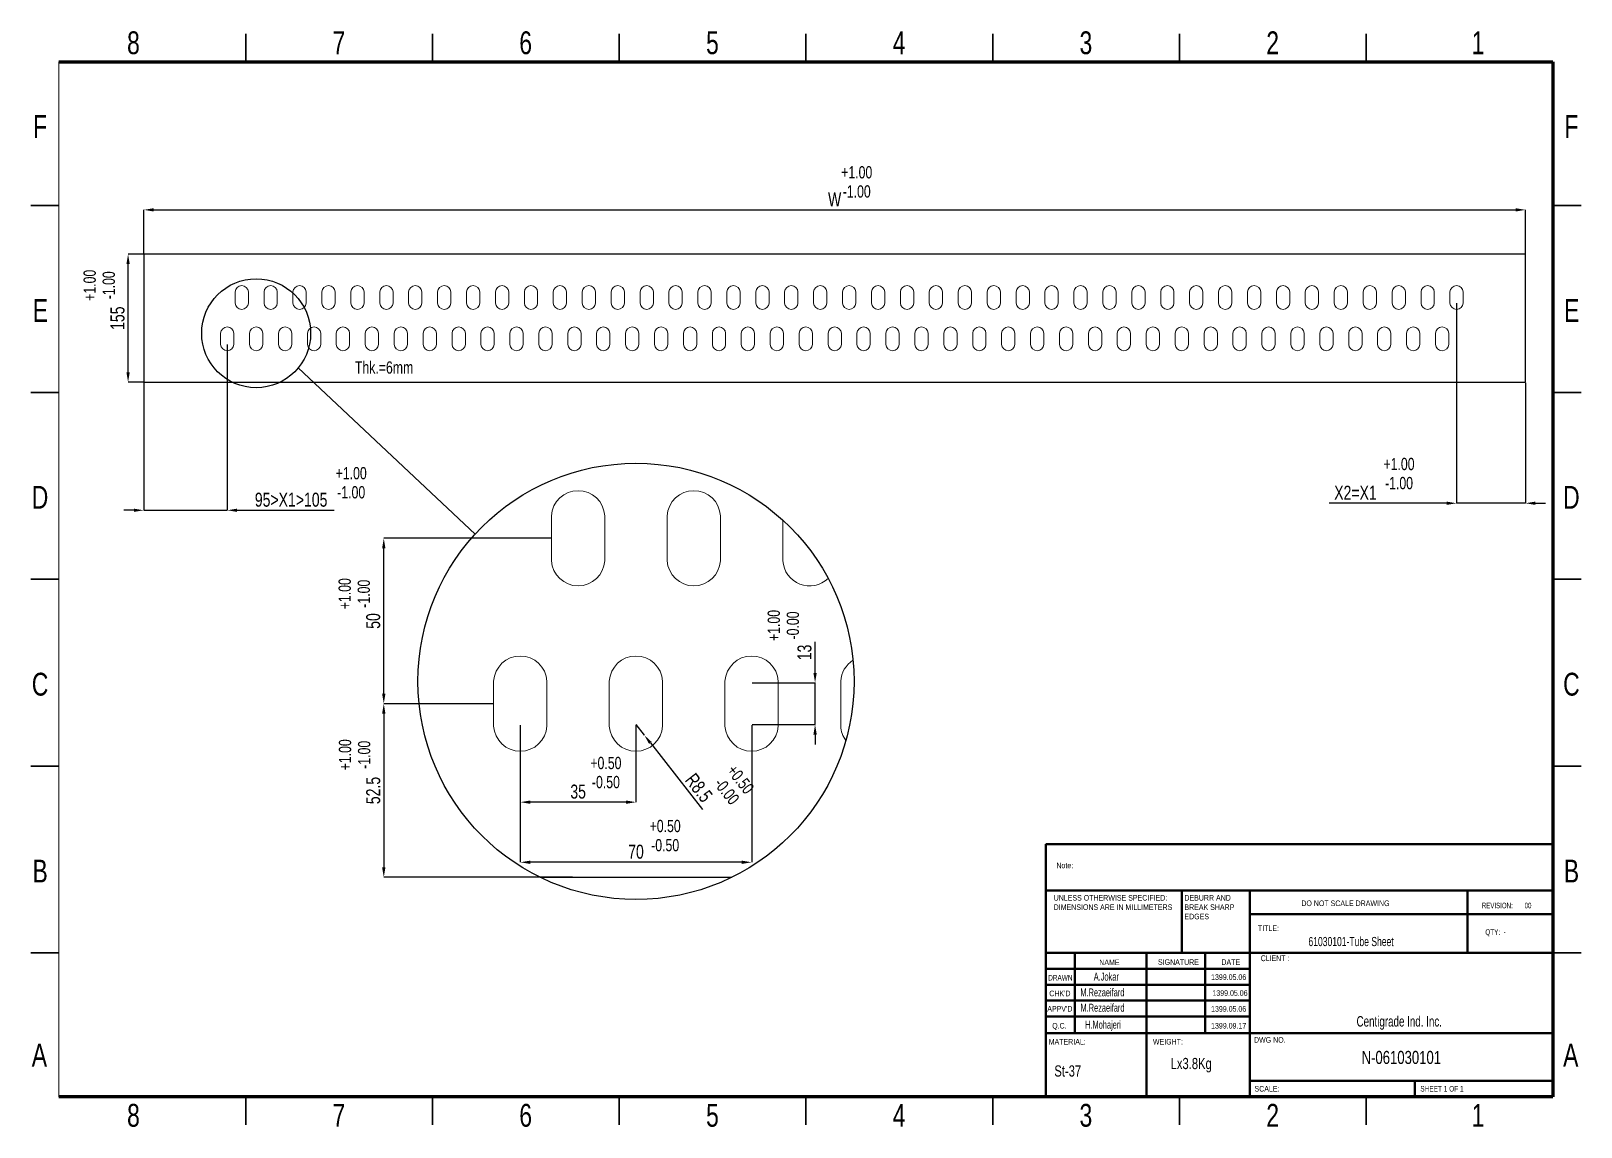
# Model space of a CAD drawing. Header units: millimetres. Extents: x 1857 to 3732, y -1005 to 320.
import ezdxf

# ---------------------------------------------------------------- set-up
doc = ezdxf.new("R2010")
doc.units = ezdxf.units.MM
doc.styles.add('SLDTEXTSTYLE0', font='TXT', dxfattribs={"width": 0.75})
doc.styles.add('SLDTEXTSTYLE1', font='TXT', dxfattribs={"width": 0.686449})
doc.styles.add('SLDTEXTSTYLE2', font='TXT', dxfattribs={"width": 0.652778})
doc.styles.add('SLDTEXTSTYLE3', font='TXT', dxfattribs={"width": 0.692308})
doc.styles.add('SLDTEXTSTYLE4', font='TXT', dxfattribs={"width": 0.7})
doc.styles.add('SLDTEXTSTYLE5', font='TXT', dxfattribs={"width": 0.678571})
doc.dimstyles.new('Scale 2 B 1', dxfattribs={"dimscale": 8, "dimtxt": 2.116667, "dimasz": 1.5, "dimexe": 0, "dimexo": 0.0625, "dimgap": 0.529167, "dimtad": 1, "dimdec": 0, "dimlfac": 0.5, "dimrnd": 1e-09, "dimzin": 12, "dimdsep": 46, "dimtxsty": 'SLDTEXTSTYLE0', "dimcen": 0.09, "dimadec": 0, "dimazin": 3, "dimtfac": 1, "dimtdec": 0, "dimtmove": 0, "dimatfit": 0, "dimfxl": 1, "dimfrac": 2, "dimtolj": 1, "dimtzin": 12, "dimarcsym": 0})
doc.dimstyles.new('Scale 4B 1', dxfattribs={"dimscale": 8, "dimtxt": 2.116667, "dimasz": 1.5, "dimexe": 0, "dimexo": 0.0625, "dimgap": 0.529167, "dimtad": 1, "dimdec": 0, "dimlfac": 0.25, "dimrnd": 1e-09, "dimzin": 12, "dimdsep": 46, "dimtxsty": 'SLDTEXTSTYLE0', "dimcen": 0.09, "dimadec": 0, "dimazin": 3, "dimtfac": 1, "dimtdec": 0, "dimtmove": 0, "dimatfit": 0, "dimfxl": 1, "dimfrac": 2, "dimtolj": 1, "dimtzin": 12, "dimarcsym": 0})
doc.dimstyles.new('SLDDIMSTYLE9', dxfattribs={"dimscale": 8, "dimtxt": 2.116667, "dimasz": 1.5, "dimexe": 0, "dimexo": 0.0625, "dimgap": 0.529167, "dimtad": 1, "dimdec": 0, "dimrnd": 1e-09, "dimzin": 12, "dimdsep": 46, "dimtxsty": 'SLDTEXTSTYLE0', "dimcen": 0.09, "dimadec": 0, "dimazin": 3, "dimtfac": 1, "dimtdec": 0, "dimtmove": 0, "dimatfit": 0, "dimfxl": 1, "dimfrac": 2, "dimtolj": 1, "dimtzin": 12, "dimarcsym": 0})

# ---------------------------------------------------------------- blocks, each defined once
blk = doc.blocks.new('*D4')
at = {"color": 0, "lineweight": -2, "transparency": 16777216}
for p, q in [((1993.1, 50.9), (1993.1, 103.9)), ((2005.1, 103.9), (3653.1, 103.9)), ((3665.1, 50.9), (3665.1, 103.9))]:
    blk.add_line(p, q, dxfattribs=at)
at = {"color": 0, "transparency": 16777216}
for points in [[(2005.1, 105.9), (2005.1, 101.9), (1993.1, 103.9)], [(3653.1, 105.9), (3653.1, 101.9), (3665.1, 103.9)]]:
    blk.add_solid(points, dxfattribs=at)
at = {"layer": 'Defpoints', "color": 0, "transparency": 16777216}
for p in [(3665.1, 103.9), (1993.1, 50.4), (3665.1, 50.4)]:
    blk.add_point(p, dxfattribs=at)
at = {"color": 0, "transparency": 16777216, "insert": (2829.1, 116.6), "char_height": 16.93, "attachment_point": 5, "style": 'SLDTEXTSTYLE0'}
blk.add_mtext('\\A1;W', dxfattribs=at)
blk = doc.blocks.new('*D5')
at = {"color": 0, "lineweight": -2, "transparency": 16777216}
for p, q in [((1992.6, 50.4), (1974.1, 50.4)), ((1974.1, -92.6), (1974.1, 38.4)), ((1992.6, -104.6), (1974.1, -104.6))]:
    blk.add_line(p, q, dxfattribs=at)
at = {"color": 0, "transparency": 16777216}
for points in [[(1972.1, 38.4), (1976.1, 38.4), (1974.1, 50.4)], [(1972.1, -92.6), (1976.1, -92.6), (1974.1, -104.6)]]:
    blk.add_solid(points, dxfattribs=at)
at = {"layer": 'Defpoints', "color": 0, "transparency": 16777216}
for p in [(1974.1, 50.4), (1993.1, 50.4), (1993.1, -104.6)]:
    blk.add_point(p, dxfattribs=at)
at = {"color": 0, "transparency": 16777216, "insert": (1961.4, -27.1), "char_height": 16.93, "attachment_point": 5, "rotation": 90, "style": 'SLDTEXTSTYLE0'}
blk.add_mtext('\\A1;155', dxfattribs=at)
blk = doc.blocks.new('*D6')
at = {"color": 0, "lineweight": -2, "transparency": 16777216}
for p, q in [((2094.1, -58.9), (2094.1, -259.4)), ((1993.1, -105.1), (1993.1, -259.4)), ((1981.1, -259.4), (1969.1, -259.4)), ((1993.1, -259.4), (2094.1, -259.4)), ((2106.1, -259.4), (2223.3, -259.4))]:
    blk.add_line(p, q, dxfattribs=at)
at = {"color": 0, "transparency": 16777216}
for points in [[(1981.1, -257.4), (1981.1, -261.4), (1993.1, -259.4)], [(2106.1, -257.4), (2106.1, -261.4), (2094.1, -259.4)]]:
    blk.add_solid(points, dxfattribs=at)
at = {"layer": 'Defpoints', "color": 0, "transparency": 16777216}
for p in [(2094.1, -58.4), (1993.1, -104.6), (1993.1, -259.4)]:
    blk.add_point(p, dxfattribs=at)
at = {"color": 0, "transparency": 16777216, "insert": (2171.4, -246.7), "char_height": 16.933, "attachment_point": 5, "style": 'SLDTEXTSTYLE0'}
blk.add_mtext('\\A1;95>X1>105', dxfattribs=at)
blk = doc.blocks.new('*D7')
at = {"color": 0, "lineweight": -2, "transparency": 16777216}
for p, q in [((3581.6, -8.9), (3581.6, -250.9)), ((3665.1, -105.1), (3665.1, -250.9)), ((3569.6, -250.9), (3427.5, -250.9)), ((3665.1, -250.9), (3581.6, -250.9)), ((3677.1, -250.9), (3689.1, -250.9))]:
    blk.add_line(p, q, dxfattribs=at)
at = {"color": 0, "transparency": 16777216}
for points in [[(3569.6, -248.9), (3569.6, -252.9), (3581.6, -250.9)], [(3677.1, -248.9), (3677.1, -252.9), (3665.1, -250.9)]]:
    blk.add_solid(points, dxfattribs=at)
at = {"layer": 'Defpoints', "color": 0, "transparency": 16777216}
for p in [(3581.6, -8.4), (3665.1, -104.6), (3665.1, -250.9)]:
    blk.add_point(p, dxfattribs=at)
at = {"color": 0, "transparency": 16777216, "insert": (3459.3, -238.2), "char_height": 16.93, "attachment_point": 5, "style": 'SLDTEXTSTYLE0'}
blk.add_mtext('\\A1;X2=X1', dxfattribs=at)
blk = doc.blocks.new('SW_NOTE_62')
at = {"color": 0, "linetype": 'Continuous', "lineweight": 0, "char_height": 1.5, "attachment_point": 1, "style": 'SLDTEXTSTYLE0'}
for s, insert in [('UNLESS OTHERWISE SPECIFIED:', (0, 1.93)), ('DIMENSIONS ARE IN MILLIMETERS', (0, -0.57))]:
    blk.add_mtext(s, dxfattribs=dict(at, insert=insert))
blk = doc.blocks.new('SW_NOTE_63')
at = {"color": 0, "linetype": 'Continuous', "lineweight": 0, "char_height": 1.5, "attachment_point": 1, "style": 'SLDTEXTSTYLE0'}
for s, insert in [('DEBURR AND', (0, 1.93)), ('BREAK SHARP', (0, -0.57)), ('EDGES', (0, -3.07))]:
    blk.add_mtext(s, dxfattribs=dict(at, insert=insert))
blk = doc.blocks.new('*D8')
at = {"color": 0, "lineweight": -2, "transparency": 16777216}
for p, q in [((2485.9, -293.3), (2283.5, -293.3)), ((2283.5, -481.3), (2283.5, -305.3)), ((2415.9, -493.3), (2283.5, -493.3))]:
    blk.add_line(p, q, dxfattribs=at)
at = {"color": 0, "transparency": 16777216}
for points in [[(2281.5, -305.3), (2285.5, -305.3), (2283.5, -293.3)], [(2281.5, -481.3), (2285.5, -481.3), (2283.5, -493.3)]]:
    blk.add_solid(points, dxfattribs=at)
at = {"layer": 'Defpoints', "color": 0, "transparency": 16777216}
for p in [(2283.5, -293.3), (2486.4, -293.3), (2416.4, -493.3)]:
    blk.add_point(p, dxfattribs=at)
at = {"color": 0, "transparency": 16777216, "insert": (2270.8, -393.3), "char_height": 16.93, "attachment_point": 5, "rotation": 90, "style": 'SLDTEXTSTYLE0'}
blk.add_mtext('\\A1;50', dxfattribs=at)
blk = doc.blocks.new('*D9')
at = {"color": 0, "lineweight": -2, "transparency": 16777216}
for p, q in [((2415.9, -493.3), (2283.5, -493.3)), ((2283.5, -505.3), (2283.5, -691.3)), ((2511.8, -703.3), (2283.5, -703.3))]:
    blk.add_line(p, q, dxfattribs=at)
at = {"color": 0, "transparency": 16777216}
for points in [[(2281.5, -505.3), (2285.5, -505.3), (2283.5, -493.3)], [(2281.5, -691.3), (2285.5, -691.3), (2283.5, -703.3)]]:
    blk.add_solid(points, dxfattribs=at)
at = {"layer": 'Defpoints', "color": 0, "transparency": 16777216}
for p in [(2416.4, -493.3), (2283.5, -703.3), (2512.3, -703.3)]:
    blk.add_point(p, dxfattribs=at)
at = {"color": 0, "transparency": 16777216, "insert": (2270.8, -598.3), "char_height": 16.93, "attachment_point": 5, "rotation": 90, "style": 'SLDTEXTSTYLE0'}
blk.add_mtext('\\A1;52.5', dxfattribs=at)
blk = doc.blocks.new('*D10')
at = {"color": 0, "lineweight": -2, "transparency": 16777216}
for p, q in [((2448.7, -519.1), (2448.7, -612.4)), ((2588.7, -519.1), (2588.7, -612.4)), ((2576.7, -612.4), (2460.7, -612.4))]:
    blk.add_line(p, q, dxfattribs=at)
at = {"color": 0, "transparency": 16777216}
for points in [[(2460.7, -610.4), (2460.7, -614.4), (2448.7, -612.4)], [(2576.7, -610.4), (2576.7, -614.4), (2588.7, -612.4)]]:
    blk.add_solid(points, dxfattribs=at)
at = {"layer": 'Defpoints', "color": 0, "transparency": 16777216}
for p in [(2448.7, -518.6), (2588.7, -518.6), (2448.7, -612.4)]:
    blk.add_point(p, dxfattribs=at)
at = {"color": 0, "transparency": 16777216, "insert": (2518.7, -599.7), "char_height": 16.93, "attachment_point": 5, "style": 'SLDTEXTSTYLE0'}
blk.add_mtext('\\A1;35', dxfattribs=at)
blk = doc.blocks.new('*D11')
at = {"color": 0, "lineweight": -2, "transparency": 16777216}
for p, q in [((2448.7, -519.1), (2448.7, -685.1)), ((2728.7, -519.1), (2728.7, -685.1)), ((2716.7, -685.1), (2460.7, -685.1))]:
    blk.add_line(p, q, dxfattribs=at)
at = {"color": 0, "transparency": 16777216}
for points in [[(2460.7, -683.1), (2460.7, -687.1), (2448.7, -685.1)], [(2716.7, -683.1), (2716.7, -687.1), (2728.7, -685.1)]]:
    blk.add_solid(points, dxfattribs=at)
at = {"layer": 'Defpoints', "color": 0, "transparency": 16777216}
for p in [(2448.7, -518.6), (2728.7, -518.6), (2448.7, -685.1)]:
    blk.add_point(p, dxfattribs=at)
at = {"color": 0, "transparency": 16777216, "insert": (2588.7, -672.4), "char_height": 16.93, "attachment_point": 5, "style": 'SLDTEXTSTYLE0'}
blk.add_mtext('\\A1;70', dxfattribs=at)
blk = doc.blocks.new('*D12')
at = {"color": 0, "lineweight": -2, "transparency": 16777216}
for p, q in [((2805.4, -456), (2805.4, -418.6)), ((2729.2, -468), (2805.4, -468)), ((2805.4, -518.6), (2805.4, -468)), ((2729.2, -518.6), (2805.4, -518.6)), ((2805.4, -530.6), (2805.4, -542.6))]:
    blk.add_line(p, q, dxfattribs=at)
at = {"color": 0, "transparency": 16777216}
for points in [[(2803.4, -456), (2807.4, -456), (2805.4, -468)], [(2803.4, -530.6), (2807.4, -530.6), (2805.4, -518.6)]]:
    blk.add_solid(points, dxfattribs=at)
at = {"layer": 'Defpoints', "color": 0, "transparency": 16777216}
for p in [(2728.7, -468), (2728.7, -518.6), (2805.4, -518.6)]:
    blk.add_point(p, dxfattribs=at)
at = {"color": 0, "transparency": 16777216, "insert": (2792.7, -431.3), "char_height": 16.93, "attachment_point": 5, "rotation": 90, "style": 'SLDTEXTSTYLE0'}
blk.add_mtext('\\A1;13', dxfattribs=at)
blk = doc.blocks.new('*D13')
at = {"color": 0, "lineweight": -2, "transparency": 16777216}
for p, q in [((2588.7, -518.6), (2598.7, -531.3)), ((2606.1, -540.7), (2669.2, -621.2))]:
    blk.add_line(p, q, dxfattribs=at)
at = {"color": 0, "transparency": 16777216}
blk.add_solid([(2607.6, -539.5), (2604.5, -541.9), (2598.7, -531.3)], dxfattribs=at)
at = {"layer": 'Defpoints', "color": 0, "transparency": 16777216}
for p in [(2588.7, -518.6), (2598.7, -531.3)]:
    blk.add_point(p, dxfattribs=at)
at = {"color": 0, "transparency": 16777216, "insert": (2664.8, -595), "char_height": 16.93, "attachment_point": 5, "rotation": 308.1069, "style": 'SLDTEXTSTYLE0'}
blk.add_mtext('\\A1;R8.5', dxfattribs=at)

msp = doc.modelspace()

# ---------------------------------------------------------------- linework, layer by layer
at = {"color": 7, "linetype": 'Continuous', "lineweight": 35}
for p, q in [((2116.5, 283.1), (2116.5, 317)), ((2342.5, 283.1), (2342.5, 317)), ((2568.4, 283.1), (2568.4, 317)), ((2794.4, 317), (2794.4, 283.1)), ((2794.4, 283.1), (2794.4, 317)), ((3020.4, 283.1), (3020.4, 317)), ((3246.4, 283.1), (3246.4, 317)), ((3472.3, 283.1), (3472.3, 317)), ((1890.5, 109.1), (1856.6, 109.1)), ((3698.3, 109.1), (3732.2, 109.1)), ((1890.5, -116.8), (1856.6, -116.8)), ((3698.3, -116.8), (3732.2, -116.8)), ((1856.6, -342.8), (1890.5, -342.8)), ((1890.5, -342.8), (1856.6, -342.8)), ((3732.2, -342.8), (3698.3, -342.8)), ((3698.3, -342.8), (3732.2, -342.8)), ((1890.5, -568.8), (1856.6, -568.8)), ((3698.3, -568.8), (3732.2, -568.8)), ((1890.5, -794.8), (1856.6, -794.8)), ((3698.3, -794.8), (3732.2, -794.8)), ((2116.5, -968.8), (2116.5, -1002.6)), ((2342.5, -968.8), (2342.5, -1002.6)), ((2568.4, -968.8), (2568.4, -1002.6)), ((2794.4, -1002.6), (2794.4, -968.8)), ((2794.4, -968.8), (2794.4, -1002.6)), ((3020.4, -968.8), (3020.4, -1002.6)), ((3246.4, -968.8), (3246.4, -1002.6)), ((3472.3, -968.8), (3472.3, -1002.6))]:
    msp.add_line(p, q, dxfattribs=at)
at = {"color": 7, "linetype": 'Continuous', "lineweight": 18}
msp.add_line((1890.5, -968.8), (1890.5, 283.1), dxfattribs=at)
at = {"color": 7, "linetype": 'Continuous', "lineweight": 70}
for p, q in [((1890.5, 283.1), (3698.3, 283.1)), ((3698.3, 283.1), (3698.3, -968.8)), ((3698.3, -968.8), (1890.5, -968.8))]:
    msp.add_line(p, q, dxfattribs=at)
msp.add_line((2180.1, -87.2), (2394, -288.4))
at = {"color": 7, "linetype": 'Continuous', "lineweight": 50}
for p, q in [((3084.6, -663.3), (3698.3, -663.3)), ((3084.6, -663.3), (3084.6, -719.1)), ((3084.6, -719.1), (3698.3, -719.1)), ((3084.6, -719.1), (3084.6, -967.6)), ((3249.1, -719.1), (3249.1, -794.8)), ((3331.3, -719.1), (3331.3, -968.8)), ((3594.8, -794.8), (3594.8, -719.1)), ((3698.3, -747.9), (3331.3, -747.9)), ((3698.3, -794.8), (3084.6, -794.8)), ((3119.8, -794.8), (3119.8, -891.9)), ((3206.5, -794.8), (3206.5, -967.6)), ((3277.6, -794.8), (3277.6, -891.9)), ((3331.3, -967.6), (3331.3, -794.8)), ((3331.3, -814), (3084.6, -814)), ((3331.3, -833.2), (3084.6, -833.2)), ((3331.3, -852.4), (3084.6, -852.4)), ((3331.3, -871.6), (3084.6, -871.6)), ((3131.6, -891.9), (3084.6, -891.9)), ((3131.6, -891.9), (3698.3, -891.9)), ((3331.3, -949.5), (3698.3, -949.5)), ((3531.1, -968.8), (3531.1, -949.5))]:
    msp.add_line(p, q, dxfattribs=at)
msp.add_lwpolyline([(1993.1, 50.4), (1993.1, -104.6), (3665.1, -104.6), (3665.1, 50.4)], close=True)
at = {"linetype": 'ByBlock', "lineweight": 9}
for points in [[(2119.7, 4.7, 0.942825), (2103.6, 4.7), (2103.6, -8.9, 0.942848), (2119.7, -8.9)], [(2154.7, 4.7, 0.942825), (2138.6, 4.7), (2138.6, -8.9, 0.942848), (2154.7, -8.9)], [(2189.7, 4.7, 0.942825), (2173.6, 4.7), (2173.6, -8.9, 0.942848), (2189.7, -8.9)], [(2224.7, 4.7, 0.942825), (2208.6, 4.7), (2208.6, -8.9, 0.942848), (2224.7, -8.9)], [(2259.7, 4.7, 0.942825), (2243.6, 4.7), (2243.6, -8.9, 0.942848), (2259.7, -8.9)], [(2294.7, 4.7, 0.942825), (2278.6, 4.7), (2278.6, -8.9, 0.942848), (2294.7, -8.9)], [(2329.7, 4.7, 0.942825), (2313.6, 4.7), (2313.6, -8.9, 0.942848), (2329.7, -8.9)], [(2364.7, 4.7, 0.942825), (2348.6, 4.7), (2348.6, -8.9, 0.942848), (2364.7, -8.9)], [(2399.7, 4.7, 0.942825), (2383.6, 4.7), (2383.6, -8.9, 0.942848), (2399.7, -8.9)], [(2434.7, 4.7, 0.942825), (2418.6, 4.7), (2418.6, -8.9, 0.942848), (2434.7, -8.9)], [(2469.7, 4.7, 0.942825), (2453.6, 4.7), (2453.6, -8.9, 0.942848), (2469.7, -8.9)], [(2504.7, 4.7, 0.942825), (2488.6, 4.7), (2488.6, -8.9, 0.942848), (2504.7, -8.9)], [(2539.7, 4.7, 0.942825), (2523.6, 4.7), (2523.6, -8.9, 0.942848), (2539.7, -8.9)], [(2574.7, 4.7, 0.942825), (2558.6, 4.7), (2558.6, -8.9, 0.942848), (2574.7, -8.9)], [(2609.7, 4.7, 0.942825), (2593.6, 4.7), (2593.6, -8.9, 0.942848), (2609.7, -8.9)], [(2644.7, 4.7, 0.942825), (2628.6, 4.7), (2628.6, -8.9, 0.942848), (2644.7, -8.9)], [(2679.7, 4.7, 0.942825), (2663.6, 4.7), (2663.6, -8.9, 0.942848), (2679.7, -8.9)], [(2714.7, 4.7, 0.942825), (2698.6, 4.7), (2698.6, -8.9, 0.942848), (2714.7, -8.9)], [(2749.7, 4.7, 0.942825), (2733.6, 4.7), (2733.6, -8.9, 0.942848), (2749.7, -8.9)], [(2784.7, 4.7, 0.942825), (2768.6, 4.7), (2768.6, -8.9, 0.942848), (2784.7, -8.9)], [(2819.7, 4.7, 0.942825), (2803.6, 4.7), (2803.6, -8.9, 0.942848), (2819.7, -8.9)], [(2854.7, 4.7, 0.942825), (2838.6, 4.7), (2838.6, -8.9, 0.942848), (2854.7, -8.9)], [(2889.7, 4.7, 0.942825), (2873.6, 4.7), (2873.6, -8.9, 0.942848), (2889.7, -8.9)], [(2924.7, 4.7, 0.942825), (2908.6, 4.7), (2908.6, -8.9, 0.942848), (2924.7, -8.9)], [(2959.7, 4.7, 0.942825), (2943.6, 4.7), (2943.6, -8.9, 0.942848), (2959.7, -8.9)], [(2994.7, 4.7, 0.942825), (2978.6, 4.7), (2978.6, -8.9, 0.942848), (2994.7, -8.9)], [(3029.7, 4.7, 0.942825), (3013.6, 4.7), (3013.6, -8.9, 0.942848), (3029.7, -8.9)], [(3064.7, 4.7, 0.942825), (3048.6, 4.7), (3048.6, -8.9, 0.942848), (3064.7, -8.9)], [(3099.7, 4.7, 0.942825), (3083.6, 4.7), (3083.6, -8.9, 0.942848), (3099.7, -8.9)], [(3134.7, 4.7, 0.942825), (3118.6, 4.7), (3118.6, -8.9, 0.942848), (3134.7, -8.9)], [(3169.7, 4.7, 0.942825), (3153.6, 4.7), (3153.6, -8.9, 0.942848), (3169.7, -8.9)], [(3204.7, 4.7, 0.942825), (3188.6, 4.7), (3188.6, -8.9, 0.942848), (3204.7, -8.9)], [(3239.7, 4.7, 0.942825), (3223.6, 4.7), (3223.6, -8.9, 0.942848), (3239.7, -8.9)], [(3274.7, 4.7, 0.942825), (3258.6, 4.7), (3258.6, -8.9, 0.942848), (3274.7, -8.9)], [(3309.7, 4.7, 0.942825), (3293.6, 4.7), (3293.6, -8.9, 0.942848), (3309.7, -8.9)], [(3344.7, 4.7, 0.942825), (3328.6, 4.7), (3328.6, -8.9, 0.942848), (3344.7, -8.9)], [(3379.7, 4.7, 0.942825), (3363.6, 4.7), (3363.6, -8.9, 0.942848), (3379.7, -8.9)], [(3414.7, 4.7, 0.942825), (3398.6, 4.7), (3398.6, -8.9, 0.942848), (3414.7, -8.9)], [(3449.7, 4.7, 0.942825), (3433.6, 4.7), (3433.6, -8.9, 0.942848), (3449.7, -8.9)], [(3484.7, 4.7, 0.942825), (3468.6, 4.7), (3468.6, -8.9, 0.942848), (3484.7, -8.9)], [(3519.7, 4.7, 0.942825), (3503.6, 4.7), (3503.6, -8.9, 0.942848), (3519.7, -8.9)], [(3554.7, 4.7, 0.942825), (3538.6, 4.7), (3538.6, -8.9, 0.942848), (3554.7, -8.9)], [(3589.7, 4.7, 0.942825), (3573.6, 4.7), (3573.6, -8.9, 0.942848), (3589.7, -8.9)], [(2102.2, -45.3, 0.942825), (2086.1, -45.3), (2086.1, -58.9, 0.942848), (2102.2, -58.9)], [(2137.2, -45.3, 0.942825), (2121.1, -45.3), (2121.1, -58.9, 0.942848), (2137.2, -58.9)], [(2172.2, -45.3, 0.942825), (2156.1, -45.3), (2156.1, -58.9, 0.942848), (2172.2, -58.9)], [(2207.2, -45.3, 0.942825), (2191.1, -45.3), (2191.1, -58.9, 0.942848), (2207.2, -58.9)], [(2242.2, -45.3, 0.942825), (2226.1, -45.3), (2226.1, -58.9, 0.942848), (2242.2, -58.9)], [(2277.2, -45.3, 0.942825), (2261.1, -45.3), (2261.1, -58.9, 0.942848), (2277.2, -58.9)], [(2312.2, -45.3, 0.942825), (2296.1, -45.3), (2296.1, -58.9, 0.942848), (2312.2, -58.9)], [(2347.2, -45.3, 0.942825), (2331.1, -45.3), (2331.1, -58.9, 0.942848), (2347.2, -58.9)], [(2382.2, -45.3, 0.942825), (2366.1, -45.3), (2366.1, -58.9, 0.942848), (2382.2, -58.9)], [(2417.2, -45.3, 0.942825), (2401.1, -45.3), (2401.1, -58.9, 0.942848), (2417.2, -58.9)], [(2452.2, -45.3, 0.942825), (2436.1, -45.3), (2436.1, -58.9, 0.942848), (2452.2, -58.9)], [(2487.2, -45.3, 0.942825), (2471.1, -45.3), (2471.1, -58.9, 0.942848), (2487.2, -58.9)], [(2522.2, -45.3, 0.942825), (2506.1, -45.3), (2506.1, -58.9, 0.942848), (2522.2, -58.9)], [(2557.2, -45.3, 0.942825), (2541.1, -45.3), (2541.1, -58.9, 0.942848), (2557.2, -58.9)], [(2592.2, -45.3, 0.942825), (2576.1, -45.3), (2576.1, -58.9, 0.942848), (2592.2, -58.9)], [(2627.2, -45.3, 0.942825), (2611.1, -45.3), (2611.1, -58.9, 0.942848), (2627.2, -58.9)], [(2662.2, -45.3, 0.942825), (2646.1, -45.3), (2646.1, -58.9, 0.942848), (2662.2, -58.9)], [(2697.2, -45.3, 0.942825), (2681.1, -45.3), (2681.1, -58.9, 0.942848), (2697.2, -58.9)], [(2732.2, -45.3, 0.942825), (2716.1, -45.3), (2716.1, -58.9, 0.942848), (2732.2, -58.9)], [(2767.2, -45.3, 0.942825), (2751.1, -45.3), (2751.1, -58.9, 0.942848), (2767.2, -58.9)], [(2802.2, -45.3, 0.942825), (2786.1, -45.3), (2786.1, -58.9, 0.942848), (2802.2, -58.9)], [(2837.2, -45.3, 0.942825), (2821.1, -45.3), (2821.1, -58.9, 0.942848), (2837.2, -58.9)], [(2872.2, -45.3, 0.942825), (2856.1, -45.3), (2856.1, -58.9, 0.942848), (2872.2, -58.9)], [(2907.2, -45.3, 0.942825), (2891.1, -45.3), (2891.1, -58.9, 0.942848), (2907.2, -58.9)], [(2942.2, -45.3, 0.942825), (2926.1, -45.3), (2926.1, -58.9, 0.942848), (2942.2, -58.9)], [(2977.2, -45.3, 0.942825), (2961.1, -45.3), (2961.1, -58.9, 0.942848), (2977.2, -58.9)], [(3012.2, -45.3, 0.942825), (2996.1, -45.3), (2996.1, -58.9, 0.942848), (3012.2, -58.9)], [(3047.2, -45.3, 0.942825), (3031.1, -45.3), (3031.1, -58.9, 0.942848), (3047.2, -58.9)], [(3082.2, -45.3, 0.942825), (3066.1, -45.3), (3066.1, -58.9, 0.942848), (3082.2, -58.9)], [(3117.2, -45.3, 0.942825), (3101.1, -45.3), (3101.1, -58.9, 0.942848), (3117.2, -58.9)], [(3152.2, -45.3, 0.942825), (3136.1, -45.3), (3136.1, -58.9, 0.942848), (3152.2, -58.9)], [(3187.2, -45.3, 0.942825), (3171.1, -45.3), (3171.1, -58.9, 0.942848), (3187.2, -58.9)], [(3222.2, -45.3, 0.942825), (3206.1, -45.3), (3206.1, -58.9, 0.942848), (3222.2, -58.9)], [(3257.2, -45.3, 0.942825), (3241.1, -45.3), (3241.1, -58.9, 0.942848), (3257.2, -58.9)], [(3292.2, -45.3, 0.942825), (3276.1, -45.3), (3276.1, -58.9, 0.942848), (3292.2, -58.9)], [(3327.2, -45.3, 0.942825), (3311.1, -45.3), (3311.1, -58.9, 0.942848), (3327.2, -58.9)], [(3362.2, -45.3, 0.942825), (3346.1, -45.3), (3346.1, -58.9, 0.942848), (3362.2, -58.9)], [(3397.2, -45.3, 0.942825), (3381.1, -45.3), (3381.1, -58.9, 0.942848), (3397.2, -58.9)], [(3432.2, -45.3, 0.942825), (3416.1, -45.3), (3416.1, -58.9, 0.942848), (3432.2, -58.9)], [(3467.2, -45.3, 0.942825), (3451.1, -45.3), (3451.1, -58.9, 0.942848), (3467.2, -58.9)], [(3502.2, -45.3, 0.942825), (3486.1, -45.3), (3486.1, -58.9, 0.942848), (3502.2, -58.9)], [(3537.2, -45.3, 0.942825), (3521.1, -45.3), (3521.1, -58.9, 0.942848), (3537.2, -58.9)], [(3572.2, -45.3, 0.942825), (3556.1, -45.3), (3556.1, -58.9, 0.942848), (3572.2, -58.9)], [(2550.9, -266.1, 0.942825), (2486.4, -266.1), (2486.4, -320.4, 0.942848), (2550.9, -320.4)], [(2690.9, -266.1, 0.942825), (2626.4, -266.1), (2626.4, -320.4, 0.942848), (2690.9, -320.4)], [(2480.9, -466.1, 0.942825), (2416.4, -466.1), (2416.4, -520.4, 0.942848), (2480.9, -520.4)], [(2620.9, -466.1, 0.942825), (2556.4, -466.1), (2556.4, -520.4, 0.942848), (2620.9, -520.4)], [(2760.9, -466.1, 0.942825), (2696.4, -466.1), (2696.4, -520.4, 0.942848), (2760.9, -520.4)]]:
    msp.add_lwpolyline(points, format="xyb", close=True, dxfattribs=at)
for points in [[(2766.4, -271.4), (2766.4, -320.4, 0.641786), (2821.2, -341.7, 0.641786)], [(2851.2, -440.8, 0.239685), (2836.4, -466.1), (2836.4, -520.4, 0.144508), (2842.6, -537.7, 0.144508)]]:
    msp.add_lwpolyline(points, format="xyb", dxfattribs=at)
msp.add_lwpolyline([(2472.8, -703.3), (2704.6, -703.3)])
for centre, radius in [((2129.1, -45.3), 65.9), ((2588.7, -466.3), 263.8)]:
    msp.add_circle(centre, radius)

# ---------------------------------------------------------------- block references
at = {"color": 7, "linetype": 'Continuous', "lineweight": 0, "xscale": 4.519424524521219, "yscale": 4.519424524521219, "zscale": 4.519424524521219}
for name, p in [('SW_NOTE_62', (3094.1, -733.4)), ('SW_NOTE_63', (3252.3, -733.4))]:
    msp.add_blockref(name, p, dxfattribs=at)

# ---------------------------------------------------------------- texts
at = {"color": 7, "linetype": 'Continuous', "lineweight": 0}
for s, insert, char_height, attachment_point, style in [('8', (1980.6, 319.8), 27.6, 2, 'SLDTEXTSTYLE0'), ('7', (2229.2, 319.8), 27.6, 2, 'SLDTEXTSTYLE0'), ('6', (2455.2, 319.8), 27.6, 2, 'SLDTEXTSTYLE0'), ('5', (2681.2, 319.8), 27.6, 2, 'SLDTEXTSTYLE0'), ('4', (2907.1, 319.8), 27.6, 2, 'SLDTEXTSTYLE0'), ('3', (3133.1, 319.8), 27.6, 2, 'SLDTEXTSTYLE0'), ('2', (3359.1, 319.8), 27.6, 2, 'SLDTEXTSTYLE0'), ('1', (3607.6, 319.8), 27.6, 2, 'SLDTEXTSTYLE0'), ('F', (1867.6, 218.6), 27.6, 2, 'SLDTEXTSTYLE0'), ('F', (3720.6, 218.6), 27.6, 2, 'SLDTEXTSTYLE0'), ('E', (1868, -4), 27.6, 2, 'SLDTEXTSTYLE0'), ('E', (3720.9, -4), 27.6, 2, 'SLDTEXTSTYLE0'), ('D', (1867.6, -229.9), 27.6, 2, 'SLDTEXTSTYLE0'), ('D', (3720.6, -229.9), 27.6, 2, 'SLDTEXTSTYLE0'), ('C', (1867.6, -455.9), 27.6, 2, 'SLDTEXTSTYLE0'), ('C', (3720.6, -455.9), 27.6, 2, 'SLDTEXTSTYLE0'), ('B', (1867.7, -681.9), 27.6, 2, 'SLDTEXTSTYLE0'), ('Note:', (3097.4, -685.5), 6.78, 1, 'SLDTEXTSTYLE0'), ('B', (3720.7, -681.9), 27.6, 2, 'SLDTEXTSTYLE0'), ('DO NOT SCALE DRAWING', (3393.8, -731.3), 6.779, 1, 'SLDTEXTSTYLE0'), ('REVISION:       00', (3612.2, -734), 6.779, 1, 'SLDTEXTSTYLE2'), ('TITLE:', (3341.3, -761.5), 6.78, 1, 'SLDTEXTSTYLE0'), ('QTY:  -', (3616.4, -766.1), 6.78, 1, 'SLDTEXTSTYLE5'), ('61030101-Tube Sheet', (3402.4, -775.4), 11.073, 1, 'SLDTEXTSTYLE4'), ('NAME', (3149.3, -802.7), 6.78, 1, 'SLDTEXTSTYLE0'), ('SIGNATURE', (3220.3, -802.4), 6.78, 1, 'SLDTEXTSTYLE0'), ('DATE', (3297.1, -802.4), 6.78, 1, 'SLDTEXTSTYLE0'), ('CLIENT :', (3344.7, -797.5), 7.17, 1, 'SLDTEXTSTYLE4'), ('DRAWN', (3087.5, -821.3), 6.78, 1, 'SLDTEXTSTYLE1'), ('A.Jokar', (3142.6, -818.6), 9.57, 1, 'SLDTEXTSTYLE4'), ('1399.05.06', (3284.6, -820.6), 6.78, 1, 'SLDTEXTSTYLE0'), ("CHK'D", (3088.8, -840.3), 6.78, 1, 'SLDTEXTSTYLE0'), ('M.Rezaeifard', (3126.4, -837.7), 9.566, 1, 'SLDTEXTSTYLE4'), ('1399.05.06', (3286.2, -839.8), 6.78, 1, 'SLDTEXTSTYLE0'), ("APPV'D", (3086.4, -858.9), 6.78, 1, 'SLDTEXTSTYLE0'), ('M.Rezaeifard', (3126.6, -856.2), 9.566, 1, 'SLDTEXTSTYLE4'), ('1399.05.06', (3284.6, -859), 6.78, 1, 'SLDTEXTSTYLE0'), ('Q.C.', (3092.3, -879.4), 6.78, 1, 'SLDTEXTSTYLE0'), ('H.Mohajeri', (3132.2, -876.7), 9.57, 1, 'SLDTEXTSTYLE4'), ('1399.09.17', (3284.6, -879.4), 6.78, 1, 'SLDTEXTSTYLE0'), ('Centigrade Ind. Inc.', (3460.6, -871.1), 12.654, 1, 'SLDTEXTSTYLE4'), ('MATERIAL:', (3088.1, -898.7), 6.78, 1, 'SLDTEXTSTYLE0'), ('WEIGHT:', (3214.2, -898.7), 6.77, 1, 'SLDTEXTSTYLE0'), ('DWG NO.', (3336.5, -896.5), 6.78, 1, 'SLDTEXTSTYLE0'), ('A', (1866.8, -904.5), 27.6, 2, 'SLDTEXTSTYLE0'), ('N-061030101', (3466.7, -913.2), 15.818, 1, 'SLDTEXTSTYLE0'), ('A', (3719.8, -904.5), 27.6, 2, 'SLDTEXTSTYLE0'), ('St-37', (3094.9, -930.7), 13.55, 1, 'SLDTEXTSTYLE0'), ('Lx3.8Kg', (3235.6, -921.7), 13.55, 1, 'SLDTEXTSTYLE0'), ('SCALE:', (3337.1, -955.6), 6.78, 1, 'SLDTEXTSTYLE0'), ('SHEET 1 OF 1', (3537.8, -955.6), 6.779, 1, 'SLDTEXTSTYLE3'), ('8', (1980.6, -977.3), 27.6, 2, 'SLDTEXTSTYLE0'), ('7', (2229.2, -977.3), 27.6, 2, 'SLDTEXTSTYLE0'), ('6', (2455.2, -977.3), 27.6, 2, 'SLDTEXTSTYLE0'), ('5', (2681.2, -977.3), 27.6, 2, 'SLDTEXTSTYLE0'), ('4', (2907.1, -977.3), 27.6, 2, 'SLDTEXTSTYLE0'), ('3', (3133.1, -977.3), 27.6, 2, 'SLDTEXTSTYLE0'), ('2', (3359.1, -977.3), 27.6, 2, 'SLDTEXTSTYLE0'), ('1', (3607.6, -977.3), 27.6, 2, 'SLDTEXTSTYLE0')]:
    msp.add_mtext(s, dxfattribs=dict(at, insert=insert, char_height=char_height, attachment_point=attachment_point, style=style))
at = {"color": 7, "linetype": 'Continuous', "lineweight": 18, "attachment_point": 2, "style": 'SLDTEXTSTYLE0'}
for s, insert, char_height in [('\\A1;+1.00', (2855.8, 156.8), 14.82), ('\\A1;-1.00', (2855.8, 133.6), 14.82), ('\\A1;Thk.=6mm', (2283.9, -79.3), 14.817), ('\\A1;+1.00', (3512, -196), 14.82), ('\\A1;+1.00', (2244.1, -207.1), 14.82), ('\\A1;-1.00', (3512, -219.1), 14.82), ('\\A1;-1.00', (2244.1, -230.2), 14.82), ('\\A1;+0.50', (2552.3, -557.6), 14.82), ('\\A1;-0.50', (2552.3, -580.7), 14.82), ('\\A1;+0.50', (2624, -633.8), 14.82), ('\\A1;-0.50', (2624, -657), 14.82)]:
    msp.add_mtext(s, dxfattribs=dict(at, insert=insert, char_height=char_height))
at = {"color": 7, "linetype": 'Continuous', "lineweight": 18, "char_height": 14.82, "attachment_point": 2, "style": 'SLDTEXTSTYLE0'}
for s, insert, rotation in [('\\A1;+1.00', (1920.2, 12.7), 90), ('\\A1;-1.00', (1943.3, 12.7), 90), ('\\A1;+1.00', (2228.8, -360.3), 90), ('\\A1;-1.00', (2251.9, -360.3), 90), ('\\A1;+1.00', (2748, -398.7), 90), ('\\A1;-0.00', (2771.1, -398.7), 90), ('\\A1;+1.00', (2229.2, -555.1), 90), ('\\A1;-1.00', (2252.3, -555.1), 90), ('\\A1;+0.50', (2721, -580.1), 308.4271), ('\\A1;-0.00', (2704.4, -594.5), 308.4271)]:
    msp.add_mtext(s, dxfattribs=dict(at, insert=insert, rotation=rotation))

# ---------------------------------------------------------------- dimensions: what is measured, and where the dimension line sits
dim = msp.add_linear_dim(base=(3665.1, 103.9), p1=(1993.1, 50.4), p2=(3665.1, 50.4), text='W', dimstyle='SLDDIMSTYLE9')
dim.commit()
dim.dimension.update_dxf_attribs({"geometry": '*D4', "text_midpoint": (2829.1, 116.6)})
for base, p1, p2, dimstyle, picture, middle in [((1974.1, 50.4), (1993.1, -104.6), (1993.1, 50.4), 'SLDDIMSTYLE9', '*D5', (1961.4, -27.1)), ((2283.5, -293.3), (2416.4, -493.3), (2486.4, -293.3), 'Scale 4B 1', '*D8', (2270.8, -393.3))]:
    dim = msp.add_linear_dim(base=base, p1=p1, p2=p2, angle=90, dimstyle=dimstyle)
    dim.commit()
    dim.dimension.update_dxf_attribs({"geometry": picture, "text_midpoint": middle})
for base, p1, p2, text, picture, middle in [((3665.1, -250.9), (3581.6, -8.4), (3665.1, -104.6), 'X2=X1', '*D7', (3459.3, -250.9)), ((1993.1, -259.4), (2094.1, -58.4), (1993.1, -104.6), '95>X1>105', '*D6', (2171.4, -259.4))]:
    dim = msp.add_linear_dim(base=base, p1=p1, p2=p2, text=text, dimstyle='SLDDIMSTYLE9')
    dim.commit()
    dim.dimension.update_dxf_attribs({"geometry": picture, "text_midpoint": middle, "dimtype": 160})
dim = msp.add_linear_dim(base=(2805.4, -518.6), p1=(2728.7, -468), p2=(2728.7, -518.6), angle=90, dimstyle='Scale 4B 1')
dim.commit()
dim.dimension.update_dxf_attribs({"geometry": '*D12', "text_midpoint": (2805.4, -431.3), "dimtype": 160})
dim = msp.add_linear_dim(base=(2283.5, -703.3), p1=(2416.4, -493.3), p2=(2512.3, -703.3), angle=90, text='52.5', dimstyle='Scale 4B 1')
dim.commit()
dim.dimension.update_dxf_attribs({"geometry": '*D9', "text_midpoint": (2270.8, -598.3)})
for base, p1, picture, middle in [((2448.7, -612.4), (2588.7, -518.6), '*D10', (2518.7, -599.7)), ((2448.7, -685.1), (2728.7, -518.6), '*D11', (2588.7, -672.4))]:
    dim = msp.add_linear_dim(base=base, p1=p1, p2=(2448.7, -518.6), dimstyle='Scale 4B 1')
    dim.commit()
    dim.dimension.update_dxf_attribs({"geometry": picture, "text_midpoint": middle})
dim = msp.add_radius_dim(center=(2588.7, -518.6), mpoint=(2598.7, -531.3), text='R8.5', dimstyle='Scale 2 B 1')
dim.commit()
dim.dimension.update_dxf_attribs({"geometry": '*D13', "text_midpoint": (2654.8, -602.9), "dimtype": 164})

doc.saveas('drawing.dxf')
